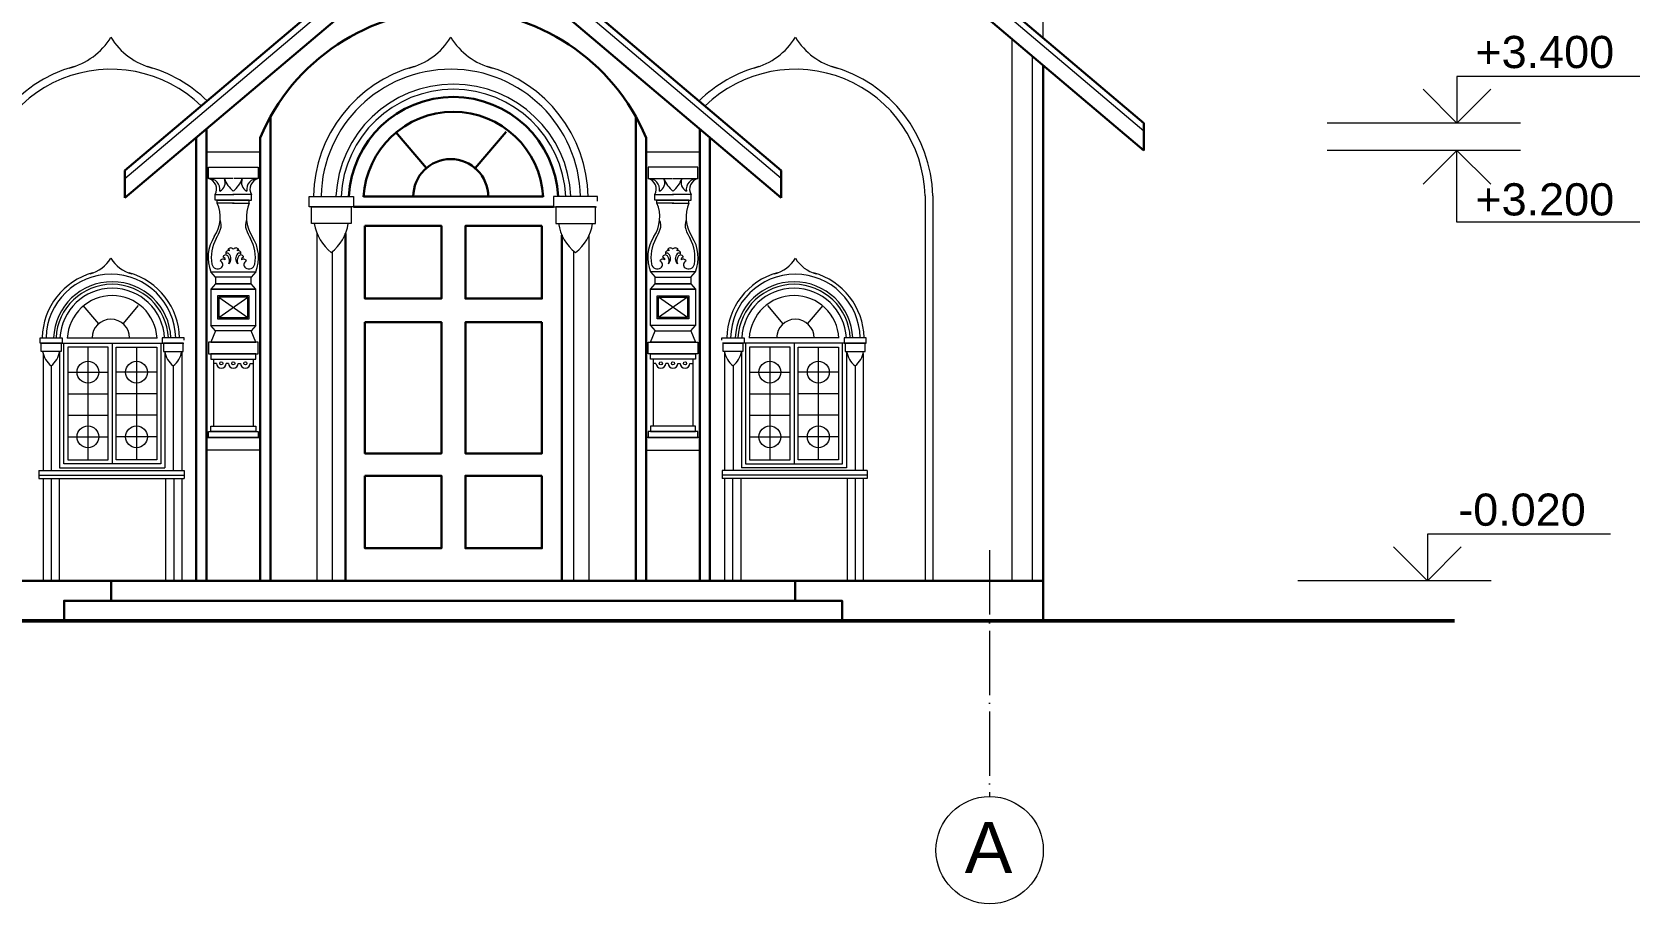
# Model space of a CAD drawing. Header units: millimetres. Extents: x 159 to 5807, y 71 to 6378.
# Drawn here: x 4569 to 5768, y 4303 to 4953 of the extents above; entities that cross this region are included whole.
import ezdxf

# ---------------------------------------------------------------- set-up
doc = ezdxf.new("R2010")
doc.units = ezdxf.units.MM
doc.linetypes.add('ACAD_ISO04W100', pattern=[30, 24, -3, 0, -3])
for name, color, linetype, lineweight in [('dim', 4, 'Continuous', 13), ('fasad', 251, 'Continuous', 15), ('wall', 5, 'Continuous', 50)]:
    doc.layers.add(name, color=color, linetype=linetype, lineweight=lineweight)
doc.styles.add('dim_st2', font='arial.ttf')
doc.styles.get("Standard").update_dxf_attribs({"font": 'arial.ttf'})

msp = doc.modelspace()

# ---------------------------------------------------------------- linework, layer by layer
at = {"layer": 'dim'}
for p, q in [((5767.5379, 4920.1856), (5631.188, 4920.1856)), ((5631.188, 4920.1856), (5631.188, 4885.5417)), ((5631.188, 4885.5417), (5605.94, 4910.7312)), ((5631.188, 4885.5417), (5656.436, 4910.7312)), ((5678.6588, 4885.5417), (5534.489, 4885.5417)), ((5678.6588, 4865.0825), (5534.489, 4865.0825)), ((5631.188, 4865.0825), (5605.94, 4839.893)), ((5631.188, 4811.5414), (5631.188, 4865.0825)), ((5631.188, 4865.0825), (5656.436, 4839.893)), ((5767.5379, 4811.5414), (5631.188, 4811.5414)), ((5745.5415, 4578.9835), (5609.1915, 4578.9835)), ((5609.1915, 4578.9835), (5609.1915, 4544.3397)), ((5609.1915, 4544.3397), (5583.9436, 4569.5292)), ((5609.1915, 4544.3397), (5634.4395, 4569.5292)), ((5656.6623, 4544.3397), (5512.4925, 4544.3397))]:
    msp.add_line(p, q, dxfattribs=at)
at = {"layer": 'dim', "linetype": 'ACAD_ISO04W100', "ltscale": 2}
msp.add_line((5282.7778, 4567.0362), (5282.7778, 4383.4292), dxfattribs=at)
at = {"layer": 'dim', "color": 18, "true_color": 0x000000}
msp.add_circle((5282.7778, 4343.4292), 40, dxfattribs=at)
at = {"layer": 'fasad', "lineweight": 30}
for p, q in [((5397.8076, 4885.5417), (4882.7779, 5320.9587)), ((5397.8076, 4865.0825), (4882.7779, 5300.4995)), ((4638.0883, 4850.2412), (4882.7779, 5057.107)), ((5127.4675, 4850.2412), (4882.7779, 5057.107)), ((4638.0883, 4829.782), (4882.7779, 5036.6478)), ((5127.4675, 4829.782), (4882.7779, 5036.6478)), ((5322.7777, 4514.3397), (5322.7777, 4928.5144)), ((4862.8488, 4851.948), (4839.7088, 4879.052)), ((4899.1551, 4851.948), (4922.2951, 4879.052)), ((5397.8076, 4865.0825), (5397.8076, 4885.5417)), ((4638.0883, 4850.2412), (4638.0883, 4829.782)), ((5127.4675, 4850.2412), (5127.4675, 4829.782)), ((4816.0722, 4830.6851), (4949.9317, 4830.6851)), ((4808.41, 4823.1088), (4957.5939, 4823.1088)), ((4802.5934, 4544.3397), (4802.5934, 4803.1322)), ((4963.8586, 4544.3397), (4963.8586, 4802.0669)), ((4627.7779, 4529.3397), (5137.7778, 4529.3397))]:
    msp.add_line(p, q, dxfattribs=at)
at = {"layer": 'fasad'}
for p, q in [((5397.8076, 4879.5243), (4882.7779, 5314.9413)), ((5322.7777, 4948.9736), (5322.7777, 5082.2917)), ((4638.0883, 4844.2238), (4882.7779, 5051.0896)), ((5127.4675, 4844.2238), (4882.7779, 5051.0896)), ((5299.6281, 4544.3397), (5299.6281, 4948.0855)), ((5314.7951, 4544.3397), (5314.7951, 4935.263)), ((4698.8524, 4864.1621), (4738.9415, 4864.1621)), ((5026.6144, 4864.1621), (5066.7034, 4864.1621)), ((5234.6361, 4831.1666), (5234.6361, 4544.2059)), ((5240.3763, 4831.3004), (5240.3763, 4544.3397)), ((4781.331, 4544.3397), (4781.331, 4803.1322)), ((4984.2249, 4544.3397), (4984.2249, 4802.0669)), ((4792.7779, 4544.3397), (4792.7779, 4789.6074)), ((4972.7779, 4544.3397), (4972.7779, 4789.9887)), ((4618.5226, 4735.9423), (4606.9526, 4749.4944)), ((4636.6758, 4735.9423), (4648.2458, 4749.4944)), ((4708.0462, 4755.7399), (4729.7476, 4740.529)), ((4708.0462, 4740.529), (4729.7476, 4755.7399)), ((5057.5096, 4755.7399), (5035.8082, 4740.529)), ((5057.5096, 4740.529), (5035.8082, 4755.7399)), ((5128.88, 4735.9423), (5117.31, 4749.4944)), ((5147.0332, 4735.9423), (5158.6032, 4749.4944)), ((4595.1343, 4725.3109), (4662.0641, 4725.3109)), ((5170.4215, 4725.3109), (5103.4917, 4725.3109)), ((4577.0503, 4713.7338), (4577.0503, 4626.4624)), ((4589.4205, 4715.2724), (4589.4205, 4631.3651)), ((4591.3032, 4721.5227), (4665.8952, 4721.5227)), ((4610.5099, 4718.5227), (4610.5099, 4634.3651)), ((4628.5992, 4721.5227), (4628.5992, 4631.3651)), ((4646.6886, 4718.5227), (4646.6886, 4634.3651)), ((4646.6886, 4718.5227), (4646.6886, 4634.3651)), ((4667.7779, 4715.2724), (4667.7779, 4628.3651)), ((4680.4603, 4715.2724), (4680.4603, 4626.4624)), ((5085.0955, 4715.2724), (5085.0955, 4626.4624)), ((5097.7779, 4715.2724), (5097.7779, 4628.3651)), ((5174.2526, 4721.5227), (5099.6606, 4721.5227)), ((5118.8673, 4718.5227), (5118.8673, 4634.3651)), ((5118.8673, 4718.5227), (5118.8673, 4634.3651)), ((5136.9566, 4721.5227), (5136.9566, 4631.3651)), ((5155.0459, 4718.5227), (5155.0459, 4634.3651)), ((5176.1353, 4715.2724), (5176.1353, 4631.3651)), ((5188.5055, 4713.7338), (5188.5055, 4626.4624)), ((4583.0793, 4704.4415), (4583.0793, 4626.4624)), ((4595.4205, 4699.7993), (4625.5992, 4699.7993)), ((4661.7779, 4699.7993), (4631.5992, 4699.7993)), ((4674.1191, 4704.4415), (4674.1191, 4626.4624)), ((4704.0559, 4709.5839), (4704.0559, 4659.6248)), ((4706.2541, 4706.3733), (4704.5254, 4706.3733)), ((4715.2589, 4706.3733), (4713.5302, 4706.3733)), ((4722.535, 4706.3733), (4724.2637, 4706.3733)), ((4731.5397, 4706.3733), (4733.2684, 4706.3733)), ((4733.738, 4709.5839), (4733.738, 4659.6248)), ((5031.8179, 4709.5839), (5031.8179, 4659.6248)), ((5034.0161, 4706.3733), (5032.2874, 4706.3733)), ((5043.0209, 4706.3733), (5041.2921, 4706.3733)), ((5050.2969, 4706.3733), (5052.0256, 4706.3733)), ((5059.3017, 4706.3733), (5061.0304, 4706.3733)), ((5061.4999, 4709.5839), (5061.4999, 4659.6248)), ((5091.4367, 4704.4415), (5091.4367, 4626.4624)), ((5103.7779, 4699.7993), (5133.9566, 4699.7993)), ((5170.1353, 4699.7993), (5139.9566, 4699.7993)), ((5182.4765, 4704.4415), (5182.4765, 4626.4624)), ((4595.4205, 4683.7359), (4625.5992, 4683.7359)), ((4661.7779, 4683.7359), (4631.5992, 4683.7359)), ((5103.7779, 4683.7359), (5133.9566, 4683.7359)), ((5170.1353, 4683.7359), (5139.9566, 4683.7359)), ((4595.4205, 4667.6726), (4625.5992, 4667.6726)), ((4661.7779, 4667.6726), (4631.5992, 4667.6726)), ((5103.7779, 4667.6726), (5133.9566, 4667.6726)), ((5170.1353, 4667.6726), (5139.9566, 4667.6726)), ((4595.4205, 4651.6093), (4625.5992, 4651.6093)), ((4661.7779, 4651.6093), (4631.5992, 4651.6093)), ((5103.7779, 4651.6093), (5133.9566, 4651.6093)), ((5170.1353, 4651.6093), (5139.9566, 4651.6093)), ((4628.5992, 4628.3651), (4667.7779, 4628.3651)), ((5136.9566, 4628.3651), (5097.7779, 4628.3651)), ((4573.9936, 4626.4624), (4682.2412, 4626.4624)), ((4573.9936, 4626.4624), (4573.9936, 4620.64)), ((4573.9936, 4622.9788), (4682.2412, 4622.9788)), ((4573.9936, 4620.64), (4682.2412, 4620.64)), ((4577.0503, 4620.64), (4577.0503, 4544.3397)), ((4583.0793, 4620.64), (4583.0793, 4544.3397)), ((4589.1083, 4620.64), (4589.1083, 4544.3397)), ((4668.4023, 4620.64), (4668.4023, 4544.3397)), ((4674.4313, 4620.64), (4674.4313, 4544.3397)), ((4680.4603, 4620.64), (4680.4603, 4544.3397)), ((4682.2412, 4626.4624), (4682.2412, 4620.64)), ((5191.5622, 4626.4624), (5083.3146, 4626.4624)), ((5083.3146, 4626.4624), (5083.3146, 4620.64)), ((5191.5622, 4622.9788), (5083.3146, 4622.9788)), ((5191.5622, 4620.64), (5083.3146, 4620.64)), ((5085.0955, 4620.64), (5085.0955, 4544.3397)), ((5091.1245, 4620.64), (5091.1245, 4544.3397)), ((5097.1535, 4620.64), (5097.1535, 4544.3397)), ((5176.4475, 4620.64), (5176.4475, 4544.3397)), ((5182.4765, 4620.64), (5182.4765, 4544.3397)), ((5188.5055, 4620.64), (5188.5055, 4544.3397)), ((5191.5622, 4626.4624), (5191.5622, 4620.64))]:
    msp.add_line(p, q, dxfattribs=at)
at = {"layer": 'fasad', "lineweight": 30}
for points in [[(4698.8524, 4881.1533), (4698.8524, 4544.3397)], [(4746.5182, 4890.0963), (4746.5182, 4544.3397)], [(5019.0377, 4890.0963), (5019.0377, 4544.3397)], [(5066.7034, 4881.1533), (5066.7034, 4544.3397)], [(4691.2757, 4874.7478), (4691.2757, 4544.3397)], [(4738.9415, 4874.5648), (4738.9415, 4544.3397)], [(5026.6144, 4874.5648), (5026.6144, 4544.3397)], [(5074.2801, 4874.7478), (5074.2801, 4544.3397)], [(4442.7779, 4514.3397), (4442.7779, 4544.3397), (4627.7779, 4544.3397)], [(4557.7779, 4514.3397), (4557.7779, 4514.3397), (4592.7779, 4514.3397), (4592.7779, 4529.3397), (4627.7779, 4529.3397), (4627.7779, 4544.3397), (4877.7779, 4544.3397)], [(5207.7778, 4514.3397), (5207.7778, 4514.3397), (5172.7778, 4514.3397), (5172.7778, 4529.3397), (5137.7778, 4529.3397), (5137.7778, 4544.3397), (4877.7779, 4544.3397)], [(5322.7779, 4514.3397), (5322.7779, 4544.3397), (5137.7779, 4544.3397)]]:
    msp.add_lwpolyline(points, dxfattribs=at)
at = {"layer": 'fasad'}
for points in [[(4718.6229, 4844.0661), (4700.4246, 4844.0661), (4700.4246, 4852.7583), (4737.3692, 4852.7583), (4737.3692, 4844.0661), (4719.171, 4844.0661)], [(5046.9329, 4844.0661), (5065.1312, 4844.0661), (5065.1312, 4852.7583), (5028.1866, 4852.7583), (5028.1866, 4844.0661), (5046.3849, 4844.0661)], [(4719.4665, 4827.9238), (4705.4306, 4827.9238), (4705.4306, 4832.3422), (4719.2356, 4832.3422)], [(4718.3274, 4827.9238), (4732.3632, 4827.9238), (4732.3632, 4832.3422), (4718.5583, 4832.3422)], [(4990.4895, 4827.2491), (4990.4895, 4830.6851), (4957.5939, 4830.6851), (4957.5939, 4823.1088), (4989.6935, 4823.1088)], [(5047.2284, 4827.9238), (5033.1926, 4827.9238), (5033.1926, 4832.3422), (5046.9975, 4832.3422)], [(5046.0894, 4827.9238), (5060.1252, 4827.9238), (5060.1252, 4832.3422), (5046.3202, 4832.3422)], [(4719.5739, 4825.8688), (4706.9627, 4825.8688), (4706.9627, 4827.9238), (4719.4665, 4827.9238)], [(4718.22, 4825.8688), (4730.8312, 4825.8688), (4730.8312, 4827.9238), (4718.3274, 4827.9238)], [(5047.3358, 4825.8688), (5034.7246, 4825.8688), (5034.7246, 4827.9238), (5047.2284, 4827.9238)], [(5045.982, 4825.8688), (5058.5931, 4825.8688), (5058.5931, 4827.9238), (5046.0894, 4827.9238)], [(4682.343, 4723.5929), (4682.343, 4725.3109), (4665.8952, 4725.3109), (4665.8952, 4721.5227), (4681.945, 4721.5227)], [(5083.2128, 4723.5929), (5083.2128, 4725.3109), (5099.6606, 4725.3109), (5099.6606, 4721.5227), (5083.6108, 4721.5227)], [(4589.4205, 4715.2724), (4589.4205, 4628.3651), (4628.5992, 4628.3651)], [(4595.4205, 4718.5227), (4595.4205, 4634.3651), (4625.5992, 4634.3651), (4625.5992, 4718.5227), (4595.4205, 4718.5227)], [(4661.7779, 4718.5227), (4661.7779, 4634.3651), (4631.5992, 4634.3651), (4631.5992, 4718.5227), (4661.7779, 4718.5227)], [(5103.7779, 4718.5227), (5103.7779, 4634.3651), (5133.9566, 4634.3651), (5133.9566, 4718.5227), (5103.7779, 4718.5227)], [(5176.1353, 4715.2724), (5176.1353, 4628.3651), (5136.9566, 4628.3651)], [(5170.1353, 4718.5227), (5170.1353, 4634.3651), (5139.9566, 4634.3651), (5139.9566, 4718.5227), (5170.1353, 4718.5227)]]:
    msp.add_lwpolyline(points, dxfattribs=at)
for points in [[(4775.5144, 4830.6851), (4808.41, 4830.6851), (4808.41, 4823.1088), (4775.5144, 4823.1088)], [(4777.1209, 4823.1088), (4806.7342, 4823.1088), (4806.7342, 4810.6081), (4777.1209, 4810.6081)], [(4988.883, 4823.1088), (4959.2697, 4823.1088), (4959.2697, 4810.6081), (4988.883, 4810.6081)], [(4732.1572, 4770.607), (4705.6366, 4770.607), (4702.1792, 4774.5423), (4735.6146, 4774.5423)], [(4705.6366, 4765.5423), (4732.1572, 4765.5423), (4732.1572, 4770.607), (4705.6366, 4770.607)], [(5033.3986, 4770.607), (5059.9192, 4770.607), (5063.3766, 4774.5423), (5029.9412, 4774.5423)], [(5059.9192, 4765.5423), (5033.3986, 4765.5423), (5033.3986, 4770.607), (5059.9192, 4770.607)], [(4732.1572, 4765.5423), (4705.6366, 4765.5423), (4702.1792, 4761.6069), (4735.6146, 4761.6069)], [(4702.1792, 4734.662), (4735.6146, 4734.662), (4735.6146, 4761.6069), (4702.1792, 4761.6069)], [(5033.3986, 4765.5423), (5059.9192, 4765.5423), (5063.3766, 4761.6069), (5029.9412, 4761.6069)], [(5063.3766, 4734.662), (5029.9412, 4734.662), (5029.9412, 4761.6069), (5063.3766, 4761.6069)], [(4707.0265, 4739.5093), (4730.7673, 4739.5093), (4730.7673, 4756.7596), (4707.0265, 4756.7596)], [(4708.0462, 4740.529), (4729.7476, 4740.529), (4729.7476, 4755.7399), (4708.0462, 4755.7399)], [(5058.5293, 4739.5093), (5034.7885, 4739.5093), (5034.7885, 4756.7596), (5058.5293, 4756.7596)], [(5057.5096, 4740.529), (5035.8082, 4740.529), (5035.8082, 4755.7399), (5057.5096, 4755.7399)], [(4732.1572, 4730.7266), (4705.6366, 4730.7266), (4702.1792, 4734.662), (4735.6146, 4734.662)], [(5033.3986, 4730.7266), (5059.9192, 4730.7266), (5063.3766, 4734.662), (5029.9412, 4734.662)], [(4574.8554, 4725.3109), (4591.3032, 4725.3109), (4591.3032, 4721.5227), (4574.8554, 4721.5227)], [(4732.1572, 4730.7266), (4705.6366, 4730.7266), (4702.1792, 4722.2115), (4735.6146, 4722.2115)], [(5033.3986, 4730.7266), (5059.9192, 4730.7266), (5063.3766, 4722.2115), (5029.9412, 4722.2115)], [(5190.7004, 4725.3109), (5174.2526, 4725.3109), (5174.2526, 4721.5227), (5190.7004, 4721.5227)], [(4575.6587, 4721.5227), (4590.4653, 4721.5227), (4590.4653, 4715.2724), (4575.6587, 4715.2724)], [(4592.4205, 4721.5227), (4664.7779, 4721.5227), (4664.7779, 4631.3651), (4592.4205, 4631.3651)], [(4681.5397, 4721.5227), (4666.7331, 4721.5227), (4666.7331, 4715.2724), (4681.5397, 4715.2724)], [(4737.3692, 4722.2115), (4700.4246, 4722.2115), (4700.4246, 4713.5193), (4737.3692, 4713.5193)], [(4735.6146, 4713.5193), (4702.1792, 4713.5193), (4702.1792, 4709.5839), (4735.6146, 4709.5839)], [(5028.1866, 4722.2115), (5065.1312, 4722.2115), (5065.1312, 4713.5193), (5028.1866, 4713.5193)], [(5029.9412, 4713.5193), (5063.3766, 4713.5193), (5063.3766, 4709.5839), (5029.9412, 4709.5839)], [(5084.0161, 4721.5227), (5098.8227, 4721.5227), (5098.8227, 4715.2724), (5084.0161, 4715.2724)], [(5173.1353, 4721.5227), (5100.7779, 4721.5227), (5100.7779, 4631.3651), (5173.1353, 4631.3651)], [(5189.8971, 4721.5227), (5175.0905, 4721.5227), (5175.0905, 4715.2724), (5189.8971, 4715.2724)], [(4738.9415, 4641.7654), (4698.8524, 4641.7654), (4698.8524, 4651.0578), (4738.9415, 4651.0578)], [(4737.3692, 4651.0578), (4700.4246, 4651.0578), (4700.4246, 4655.6895), (4737.3692, 4655.6895)], [(4735.6146, 4655.6895), (4702.1792, 4655.6895), (4702.1792, 4659.6248), (4735.6146, 4659.6248)], [(5026.6144, 4641.7654), (5066.7034, 4641.7654), (5066.7034, 4651.0578), (5026.6144, 4651.0578)], [(5028.1866, 4651.0578), (5065.1312, 4651.0578), (5065.1312, 4655.6895), (5028.1866, 4655.6895)], [(5029.9412, 4655.6895), (5063.3766, 4655.6895), (5063.3766, 4659.6248), (5029.9412, 4659.6248)]]:
    msp.add_lwpolyline(points, close=True, dxfattribs=at)
at = {"layer": 'fasad', "lineweight": 30}
for points in [[(4817.0074, 4808.7861), (4874.014, 4808.7861), (4874.014, 4754.6773), (4817.0074, 4754.6773)], [(4948.9965, 4808.7861), (4891.9899, 4808.7861), (4891.9899, 4754.6773), (4948.9965, 4754.6773)], [(4817.0074, 4736.9603), (4874.014, 4736.9603), (4874.014, 4639.2758), (4817.0074, 4639.2758)], [(4948.9965, 4736.9603), (4891.9899, 4736.9603), (4891.9899, 4639.2758), (4948.9965, 4639.2758)], [(4817.0074, 4622.6348), (4874.014, 4622.6348), (4874.014, 4568.5259), (4817.0074, 4568.5259)], [(4948.9965, 4622.6348), (4891.9899, 4622.6348), (4891.9899, 4568.5259), (4948.9965, 4568.5259)]]:
    msp.add_lwpolyline(points, close=True, dxfattribs=at)
at = {"layer": 'fasad'}
for centre, radius in [((4610.5099, 4699.7993), 8.1317), ((4646.6886, 4699.7993), 8.1317), ((4709.8922, 4706.3733), 1.1686), ((4718.8969, 4706.3733), 1.1686), ((4727.9017, 4706.3733), 1.1686), ((5037.6541, 4706.3733), 1.1686), ((5046.6589, 4706.3733), 1.1686), ((5055.6637, 4706.3733), 1.1686), ((5118.8673, 4699.7993), 8.1317), ((5155.0459, 4699.7993), 8.1317), ((4610.5099, 4651.6093), 8.1317), ((4646.6886, 4651.6093), 8.1317), ((5118.8673, 4651.6093), 8.1317), ((5155.0459, 4651.6093), 8.1317)]:
    msp.add_circle(centre, radius, dxfattribs=at)
at = {"layer": 'fasad', "lineweight": 30}
for centre, radius, start, end in [((4882.7779, 4814.0114), 156.0629, 22.8304777, 157.1695223), ((4883.0019, 4826.8392), 78.1137, 2.8220542, 177.1779458), ((4883.0019, 4826.8346), 67.0326, 3.0718508, 176.9281492), ((4881.0019, 4830.6851), 27.958, 0, 180)]:
    msp.add_arc(centre, radius, start, end, dxfattribs=at)
at = {"layer": 'fasad'}
for centre, radius, start, end in [((4583.8481, 4976.261), 51.3192, 284.2580215, 328.4877232), ((4671.3503, 4976.261), 51.3192, 211.5122768, 255.7419785), ((4837.2509, 4976.261), 51.3192, 284.2580215, 328.4877232), ((4924.753, 4976.261), 51.3192, 211.5122768, 255.7419785), ((5094.2055, 4976.261), 51.3192, 284.2580215, 328.4877232), ((5181.7077, 4976.261), 51.3192, 211.5122768, 255.7419785), ((4627.5992, 4828.9133), 102.4476, 105.3958278, 178.6648432), ((4627.5992, 4828.9133), 102.4476, 45.5412276, 74.6041722), ((4881.0019, 4828.9133), 102.4476, 105.3958278, 178.6648432), ((4881.0019, 4828.9133), 102.4476, 0.9909532, 74.6041722), ((5137.9566, 4828.9133), 102.4476, 105.3958278, 134.4587724), ((5137.9566, 4828.9133), 102.4476, 1.3351568, 74.6041722), ((4627.5992, 4828.9133), 96.7058, 45.8586516, 178.6648432), ((4881.0019, 4828.9133), 96.7058, 1.0497965, 178.6648432), ((4883.0019, 4826.8422), 87.6911, 2.65766, 177.34234), ((5137.9566, 4828.9133), 96.7058, 1.3351568, 134.1413484), ((4883.0019, 4826.8411), 83.8537, 2.7189611, 177.2810389), ((4701.0374, 4836.179), 7.9109, 349.7707173, 94.4426322), ((4698.4853, 4836.3073), 7.9975, 330.2776716, 75.9664273), ((4705.6921, 4841.1767), 7.127, 296.0557475, 24.1262338), ((4734.0737, 4852.5449), 23.4529, 201.1938164, 229.2639139), ((4703.7201, 4852.5449), 23.4529, 310.7360861, 338.8061836), ((4732.1018, 4841.1767), 7.127, 155.8737662, 243.9442525), ((4736.7565, 4836.179), 7.9109, 85.5573678, 190.2292827), ((4739.3085, 4836.3073), 7.9975, 104.0335727, 209.7223284), ((5028.7994, 4836.179), 7.9109, 349.7707173, 94.4426322), ((5026.2473, 4836.3073), 7.9975, 330.2776716, 75.9664273), ((5033.454, 4841.1767), 7.127, 296.0557475, 24.1262338), ((5061.8357, 4852.5449), 23.4529, 201.1938164, 229.2639139), ((5031.4821, 4852.5449), 23.4529, 310.7360861, 338.8061836), ((5059.8637, 4841.1767), 7.127, 155.8737662, 243.9442525), ((5064.5184, 4836.179), 7.9109, 85.5573678, 190.2292827), ((5067.0705, 4836.3073), 7.9975, 104.0335727, 209.7223284), ((4682.4279, 4815.4506), 26.6551, 326.8042031, 23.0075442), ((4755.366, 4815.4506), 26.6551, 156.9924558, 213.1957969), ((5010.1899, 4815.4506), 26.6551, 326.8042031, 23.0075442), ((5083.1279, 4815.4506), 26.6551, 156.9924558, 213.1957969), ((4701.6207, 4809.2578), 8.2924, 339.2541272, 27.4766958), ((4736.1732, 4809.2578), 8.2924, 152.5233042, 200.7458728), ((4813.109, 4815.8706), 34.2361, 188.8421582, 231.8533254), ((4770.8153, 4815.8706), 34.2361, 308.1466746, 351.1578418), ((4995.1886, 4815.8706), 34.2361, 188.8421582, 231.8533254), ((4952.8948, 4815.8706), 34.2361, 308.1466746, 351.1578418), ((5029.3826, 4809.2578), 8.2924, 339.2541272, 27.4766958), ((5063.9351, 4809.2578), 8.2924, 152.5233042, 200.7458728), ((4728.5674, 4785.2626), 28.4827, 146.8042031, 202.1095429), ((4731.0777, 4785.3923), 28.6053, 150.6210778, 190.243385), ((4662.0903, 4824.2313), 50.5636, 330.6210778, 339.2541272), ((4775.7035, 4824.2313), 50.5636, 200.7458728, 209.3789222), ((4706.7161, 4785.3923), 28.6053, 349.756615, 29.3789222), ((4709.2264, 4785.2626), 28.4827, 337.8904571, 33.1957969), ((5056.3294, 4785.2626), 28.4827, 146.8042031, 202.1095429), ((5058.8397, 4785.3923), 28.6053, 150.6210778, 190.243385), ((4989.8523, 4824.2313), 50.5636, 330.6210778, 339.2541272), ((5103.4655, 4824.2313), 50.5636, 200.7458728, 209.3789222), ((5034.4781, 4785.3923), 28.6053, 349.756615, 29.3789222), ((5036.9884, 4785.2626), 28.4827, 337.8904571, 33.1957969), ((4605.7237, 4798.0988), 25.6596, 284.2580215, 328.4877232), ((4649.4748, 4798.0988), 25.6596, 211.5122768, 255.7419785), ((4711.2504, 4781.6911), 2.4304, 51.8699505, 153.4197139), ((4708.0673, 4779.9577), 2.9962, 305.9595037, 70.3068627), ((4713.196, 4785.228), 1.9838, 38.420353, 173.2294805), ((4711.2749, 4783.947), 1.5157, 346.8785432, 91.8473772), ((4715.2195, 4788.4632), 1.9702, 63.373667, 191.6338118), ((4714.5121, 4787.0176), 1.6102, 43.7989005, 139.379782), ((4710.8049, 4782.9637), 5.2721, 332.3662161, 41.5524913), ((4716.9466, 4790.0469), 2.3529, 38.9993232, 150.6061403), ((4715.0853, 4790.202), 1.0174, 1.2637975, 100.6931711), ((4711.807, 4784.4236), 5.3581, 313.2107698, 43.7989005), ((4720.8472, 4790.0469), 2.3529, 29.3938597, 141.0006768), ((4725.9869, 4784.4236), 5.3581, 136.2010995, 226.7892302), ((4722.7085, 4790.202), 1.0174, 79.3068289, 178.7362025), ((4722.5743, 4788.4632), 1.9702, 348.3661882, 116.626333), ((4726.989, 4782.9637), 5.2721, 138.4475087, 207.6337839), ((4723.2818, 4787.0176), 1.6102, 40.620218, 136.2010995), ((4724.5979, 4785.228), 1.9838, 6.7705195, 141.579647), ((4726.5189, 4783.947), 1.5157, 88.1526228, 193.1214568), ((4726.5434, 4781.6911), 2.4304, 26.5802861, 128.1300495), ((4729.7266, 4779.9577), 2.9962, 109.6931373, 234.0404963), ((5039.0124, 4781.6911), 2.4304, 51.8699505, 153.4197139), ((5035.8292, 4779.9577), 2.9962, 305.9595037, 70.3068627), ((5040.958, 4785.228), 1.9838, 38.420353, 173.2294805), ((5039.0369, 4783.947), 1.5157, 346.8785432, 91.8473772), ((5042.9815, 4788.4632), 1.9702, 63.373667, 191.6338118), ((5042.274, 4787.0176), 1.6102, 43.7989005, 139.379782), ((5038.5668, 4782.9637), 5.2721, 332.3662161, 41.5524913), ((5044.7086, 4790.0469), 2.3529, 38.9993232, 150.6061403), ((5042.8473, 4790.202), 1.0174, 1.2637975, 100.6931711), ((5039.5689, 4784.4236), 5.3581, 313.2107698, 43.7989005), ((5048.6092, 4790.0469), 2.3529, 29.3938597, 141.0006768), ((5053.7488, 4784.4236), 5.3581, 136.2010995, 226.7892302), ((5050.4705, 4790.202), 1.0174, 79.3068289, 178.7362025), ((5050.3363, 4788.4632), 1.9702, 348.3661882, 116.626333), ((5054.7509, 4782.9637), 5.2721, 138.4475087, 207.6337839), ((5051.0437, 4787.0176), 1.6102, 40.620218, 136.2010995), ((5052.3598, 4785.228), 1.9838, 6.7705195, 141.579647), ((5054.2809, 4783.947), 1.5157, 88.1526228, 193.1214568), ((5054.3054, 4781.6911), 2.4304, 26.5802861, 128.1300495), ((5057.4885, 4779.9577), 2.9962, 109.6931373, 234.0404963), ((5116.0811, 4798.0988), 25.6596, 284.2580215, 328.4877232), ((5159.8321, 4798.0988), 25.6596, 211.5122768, 255.7419785), ((4627.5992, 4724.425), 51.2238, 105.3958278, 178.6648432), ((4627.5992, 4724.425), 48.3529, 1.0497965, 178.6648432), ((4627.5992, 4724.425), 51.2238, 0.9909532, 74.6041722), ((4707.2486, 4781.0861), 4.3903, 190.243385, 305.9595037), ((4730.5452, 4781.0861), 4.3903, 234.0404963, 349.756615), ((5035.0106, 4781.0861), 4.3903, 190.243385, 305.9595037), ((5058.3072, 4781.0861), 4.3903, 234.0404963, 349.756615), ((5137.9566, 4724.425), 51.2238, 105.3958278, 179.0090468), ((5137.9566, 4724.425), 48.3529, 1.3351568, 178.9502035), ((5137.9566, 4724.425), 51.2238, 1.3351568, 74.6041722), ((4628.5992, 4723.3895), 43.8456, 2.65766, 177.34234), ((4628.5992, 4723.3889), 41.9268, 2.7189611, 177.2810389), ((4628.5992, 4723.388), 39.0569, 2.8220542, 177.1779458), ((5136.9566, 4723.3895), 43.8456, 2.65766, 177.34234), ((5136.9566, 4723.3889), 41.9268, 2.7189611, 177.2810389), ((5136.9566, 4723.388), 39.0569, 2.8220542, 177.1779458), ((4628.5992, 4723.3857), 33.5163, 3.0718508, 176.9281492), ((5136.9566, 4723.3857), 33.5163, 3.0718508, 176.9281492), ((4627.5992, 4725.3109), 13.979, 0, 180), ((5137.9566, 4725.3109), 13.979, 0, 180), ((4593.6528, 4717.9037), 17.1181, 188.8421582, 231.8533254), ((4572.5059, 4717.9037), 17.1181, 308.1466746, 351.1578418), ((4684.6925, 4717.9037), 17.1181, 188.8421582, 231.8533254), ((4663.5457, 4717.9037), 17.1181, 308.1466746, 351.1578418), ((5102.0101, 4717.9037), 17.1181, 188.8421582, 231.8533254), ((5080.8633, 4717.9037), 17.1181, 308.1466746, 351.1578418), ((5193.0499, 4717.9037), 17.1181, 188.8421582, 231.8533254), ((5171.903, 4717.9037), 17.1181, 308.1466746, 351.1578418), ((4709.8922, 4706.3733), 3.638, 180, 0), ((4718.8969, 4706.3733), 3.638, 180, 0), ((4727.9017, 4706.3733), 3.638, 180, 0), ((5037.6541, 4706.3733), 3.638, 180, 0), ((5046.6589, 4706.3733), 3.638, 180, 0), ((5055.6637, 4706.3733), 3.638, 180, 0)]:
    msp.add_arc(centre, radius, start, end, dxfattribs=at)
at = {"layer": 'wall'}
msp.add_line((4209.4293, 4514.3397), (5629.2524, 4514.3397), dxfattribs=at)

# ---------------------------------------------------------------- texts
at = {"layer": 'dim'}
for s, p in [('+3.400', (5644.9177, 4926.5055)), ('+3.200', (5644.9177, 4816.6436)), ('-0.020', (5632.1382, 4585.3035))]:
    msp.add_text(s, height=24, dxfattribs=at).set_placement(p)
at = {"layer": 'dim', "color": 18, "true_color": 0x000000, "insert": (5281.9359, 4345.5084), "char_height": 38, "attachment_point": 5, "style": 'dim_st2'}
msp.add_mtext('{\\fArial|b0|i0|c204|p34;А}', dxfattribs=at)

doc.saveas('drawing.dxf')
